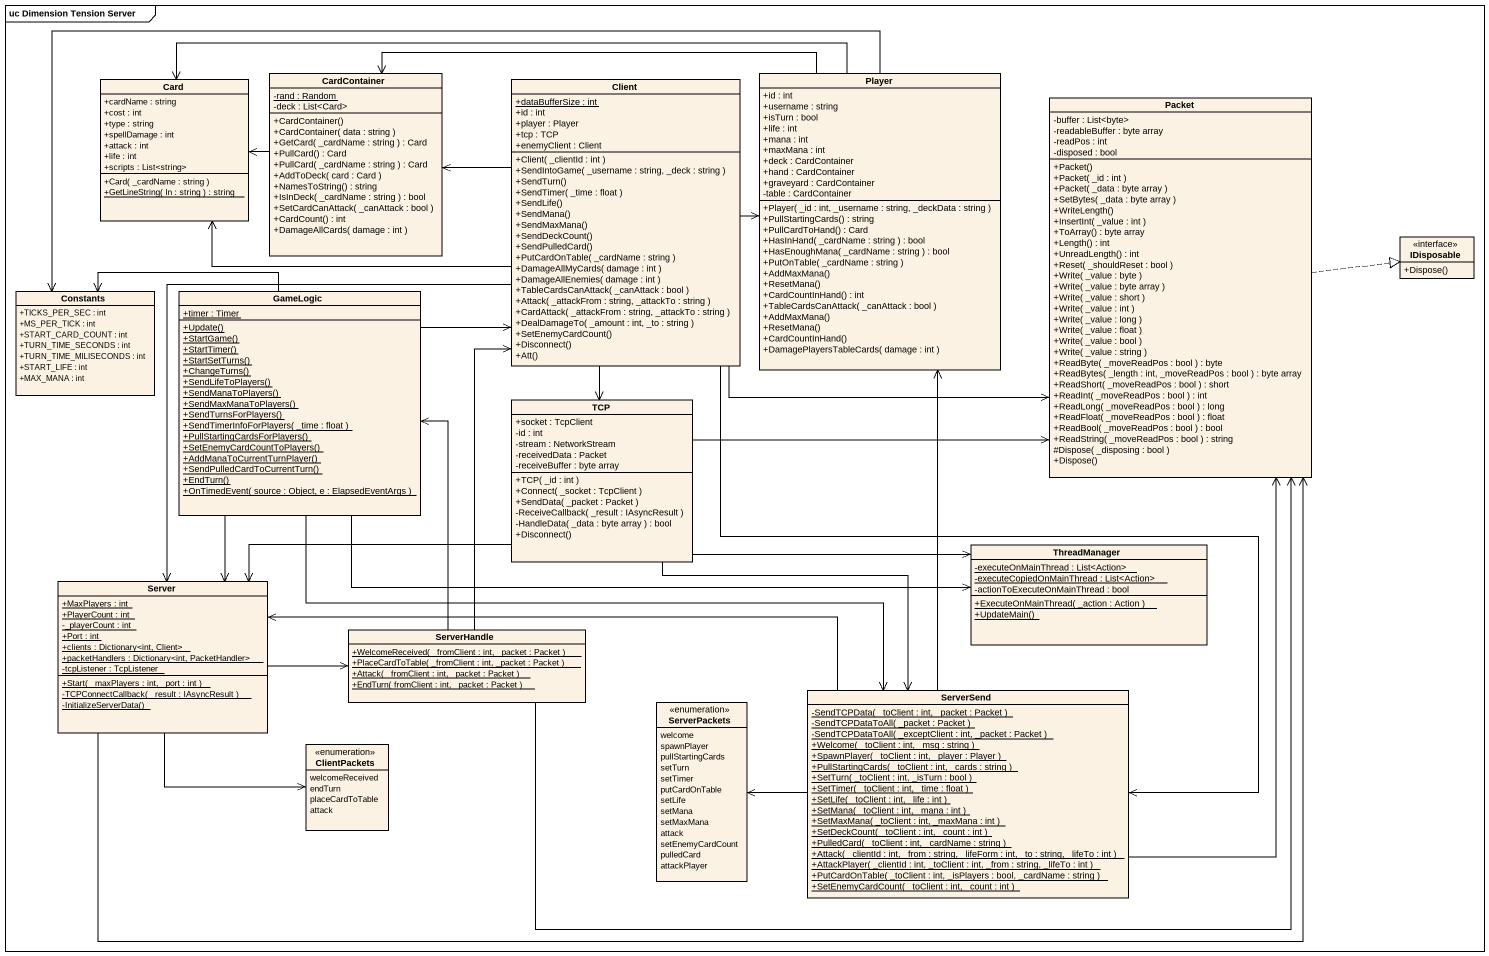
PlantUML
@startuml
mainframe uc Dimension Tension Server
hide circle
hide empty members
skinparam classAttributeIconSize 0
class "Card" as Card_ {
  +cardName : string
  +cost : int
  +type : string
  +spellDamage : int
  +attack : int
  +life : int
  +scripts : List<string>
  +Card( _cardName : string )
  {static} +GetLineString( ln : string ) : string
}
class CardContainer {
  {static} -rand : Random
  -deck : List<Card>
  +CardContainer()
  +CardContainer( data : string )
  +GetCard( _cardName : string ) : Card
  +PullCard() : Card
  +PullCard( _cardName : string ) : Card
  +AddToDeck( card : Card )
  +NamesToString() : string
  +IsInDeck( _cardName : string ) : bool
  +SetCardCanAttack( _canAttack : bool )
  +CardCount() : int
  +DamageAllCards( damage : int )
}
class Client {
  {static} +dataBufferSize : int
  +id : int
  +player : Player
  +tcp : TCP
  +enemyClient : Client
  +Client( _clientId : int )
  +SendIntoGame( _username : string, _deck : string )
  +SendTurn()
  +SendTimer( _time : float )
  +SendLife()
  +SendMana()
  +SendMaxMana()
  +SendDeckCount()
  +SendPulledCard()
  +PutCardOnTable( _cardName : string )
  +DamageAllMyCards( damage : int )
  +DamageAllEnemies( damage : int )
  +TableCardsCanAttack( _canAttack : bool )
  +Attack( _attackFrom : string, _attackTo : string )
  +CardAttack( _attackFrom : string, _attackTo : string )
  +DealDamageTo( _amount : int, _to : string )
  +SetEnemyCardCount()
  +Disconnect()
  +Att()
}
class Player {
  +id : int
  +username : string
  +isTurn : bool
  +life : int
  +mana : int
  +maxMana : int
  +deck : CardContainer
  +hand : CardContainer
  +graveyard : CardContainer
  -table : CardContainer
  +Player( _id : int, _username : string, _deckData : string )
  +PullStartingCards() : string
  +PullCardToHand() : Card
  +HasInHand( _cardName : string ) : bool
  +HasEnoughMana( _cardName : string ) : bool
  +PutOnTable( _cardName : string )
  +AddMaxMana()
  +ResetMana()
  +CardCountInHand() : int
  +TableCardsCanAttack( _canAttack : bool )
  +AddMaxMana()
  +ResetMana()
  +CardCountInHand()
  +DamagePlayersTableCards( damage : int )
}
class Packet {
  -buffer : List<byte>
  -readableBuffer : byte array
  -readPos : int
  -disposed : bool
  +Packet()
  +Packet( _id : int )
  +Packet( _data : byte array )
  +SetBytes( _data : byte array )
  +WriteLength()
  +InsertInt( _value : int )
  +ToArray() : byte array
  +Length() : int
  +UnreadLength() : int
  +Reset( _shouldReset : bool )
  +Write( _value : byte )
  +Write( _value : byte array )
  +Write( _value : short )
  +Write( _value : int )
  +Write( _value : long )
  +Write( _value : float )
  +Write( _value : bool )
  +Write( _value : string )
  +ReadByte( _moveReadPos : bool ) : byte
  +ReadBytes( _length : int, _moveReadPos : bool ) : byte array
  +ReadShort( _moveReadPos : bool ) : short
  +ReadInt( _moveReadPos : bool ) : int
  +ReadLong( _moveReadPos : bool ) : long
  +ReadFloat( _moveReadPos : bool ) : float
  +ReadBool( _moveReadPos : bool ) : bool
  +ReadString( _moveReadPos : bool ) : string
  #Dispose( _disposing : bool )
  +Dispose()
}
interface IDisposable {
  +Dispose()
}
class Constants {
  +TICKS_PER_SEC : int
  +MS_PER_TICK : int
  +START_CARD_COUNT : int
  +TURN_TIME_SECONDS : int
  +TURN_TIME_MILISECONDS : int
  +START_LIFE : int
  +MAX_MANA : int
}
class GameLogic {
  {static} +timer : Timer
  {static} +Update()
  {static} +StartGame()
  {static} +StartTimer()
  {static} +StartSetTurns()
  {static} +ChangeTurns()
  {static} +SendLifeToPlayers()
  {static} +SendManaToPlayers()
  {static} +SendMaxManaToPlayers()
  {static} +SendTurnsForPlayers()
  {static} +SendTimerInfoForPlayers( _time : float )
  {static} +PullStartingCardsForPlayers()
  {static} +SetEnemyCardCountToPlayers()
  {static} +AddManaToCurrentTurnPlayer()
  {static} +SendPulledCardToCurrentTurn()
  {static} +EndTurn()
  {static} +OnTimedEvent( source : Object, e : ElapsedEventArgs )
}
class TCP {
  +socket : TcpClient
  -id : int
  -stream : NetworkStream
  -receivedData : Packet
  -receiveBuffer : byte array
  +TCP( _id : int )
  +Connect( _socket : TcpClient )
  +SendData( _packet : Packet )
  -ReceiveCallback( _result : IAsyncResult )
  -HandleData( _data : byte array ) : bool
  +Disconnect()
}
class ThreadManager {
  {static} -executeOnMainThread : List<Action>
  {static} -executeCopiedOnMainThread : List<Action>
  -actionToExecuteOnMainThread : bool
  {static} +ExecuteOnMainThread( _action : Action )
  {static} +UpdateMain()
}
class Server {
  {static} +MaxPlayers : int
  {static} +PlayerCount : int
  {static} -_playerCount : int
  {static} +Port : int
  {static} +clients : Dictionary<int, Client>
  {static} +packetHandlers : Dictionary<int, PacketHandler>
  {static} -tcpListener : TcpListener
  {static} +Start( _maxPlayers : int, _port : int )
  {static} -TCPConnectCallback( _result : IAsyncResult )
  {static} -InitializeServerData()
}
class ServerHandle {
  {static} +WelcomeReceived( _fromClient : int, _packet : Packet )
  {static} +PlaceCardToTable( _fromClient : int, _packet : Packet )
  {static} +Attack( _fromClient : int, _packet : Packet )
  {static} +EndTurn( fromClient : int, _packet : Packet )
}
enum ServerPackets {
  welcome
  spawnPlayer
  pullStartingCards
  setTurn
  setTimer
  putCardOnTable
  setLife
  setMana
  setMaxMana
  attack
  setEnemyCardCount
  pulledCard
  attackPlayer
}
class ServerSend {
  {static} -SendTCPData( _toClient : int, _packet : Packet )
  {static} -SendTCPDataToAll( _packet : Packet )
  {static} -SendTCPDataToAll( _exceptClient : int, _packet : Packet )
  {static} +Welcome( _toClient : int, _msg : string )
  {static} +SpawnPlayer( _toClient : int, _player : Player )
  {static} +PullStartingCards( _toClient : int, _cards : string )
  {static} +SetTurn( _toClient : int, _isTurn : bool )
  {static} +SetTimer( _toClient : int, _time : float )
  {static} +SetLife( _toClient : int, _life : int )
  {static} +SetMana( _toClient : int, _mana : int )
  {static} +SetMaxMana( _toClient : int, _maxMana : int )
  {static} +SetDeckCount( _toClient : int, _count : int )
  {static} +PulledCard( _toClient : int, _cardName : string )
  {static} +Attack( _clientId : int, _from : string, _lifeForm : int, _to : string, _lifeTo : int )
  {static} +AttackPlayer( _clientId : int, _toClient : int, _from : string, _lifeTo : int )
  {static} +PutCardOnTable( _toClient : int, _isPlayers : bool, _cardName : string )
  {static} +SetEnemyCardCount( _toClient : int, _count : int )
}
enum ClientPackets {
  welcomeReceived
  endTurn
  placeCardToTable
  attack
}
CardContainer -left-> Card_
Client -left-> Card_
Client -left-> CardContainer
Client -right-> Player
Client -right-> Packet
Client --> TCP
Client --> Server
Client --> ServerSend
Player -left-> Card_
Player -left-> CardContainer
Player -left-> Constants
Packet .right.|> IDisposable
GameLogic -right-> Client
GameLogic -left-> Constants
GameLogic -right-> ThreadManager
GameLogic --> Server
GameLogic -right-> ServerSend
TCP -right-> Packet
TCP -right-> ThreadManager
TCP -left-> Server
TCP --> ServerSend
Server -right-> Packet
Server -right-> ServerHandle
Server --> ClientPackets
ServerHandle -up-> Client
ServerHandle -right-> Packet
ServerHandle -up-> GameLogic
ServerSend -up-> Player
ServerSend -up-> Packet
ServerSend -left-> Server
ServerSend -left-> ServerPackets
@enduml
